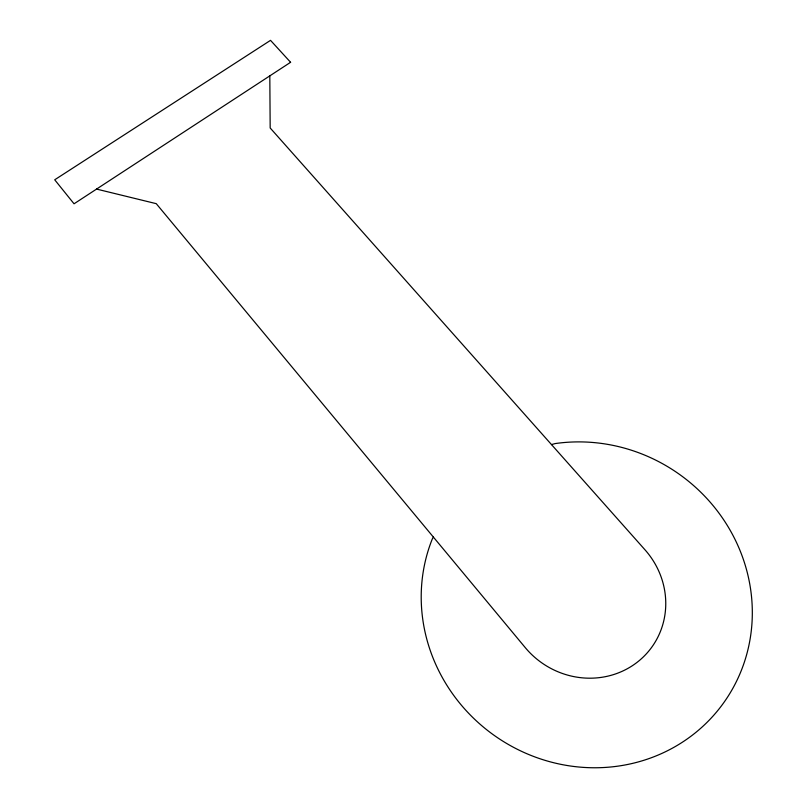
<?xml version="1.0" encoding="UTF-8"?>
<svg xmlns="http://www.w3.org/2000/svg" width="807" height="807" viewBox="0 0 807 807"><rect width="100%" height="100%" fill="white"/><g stroke="black" fill="none" stroke-linecap="round" stroke-linejoin="round"><path stroke-width="1.21" d="M433.379 537.079L432.229 539.126A168.36 160.038 35.8 0 0 557.022 763.523A168.36 160.038 35.8 0 0 752.316 611.726A168.36 160.038 35.8 0 0 555.145 443.578L551.494 444.586M96.558 189.08L156.255 203.667L525.276 647.638A81.063 77.058 35.5 0 0 638.71 661.054A81.063 77.058 35.5 0 0 644.975 549.789L270.174 127.97L269.81 75.868M290.591 62.29L74.042 203.798L54.715 179.79L270.527 40.35L290.591 62.29"/></g></svg>
